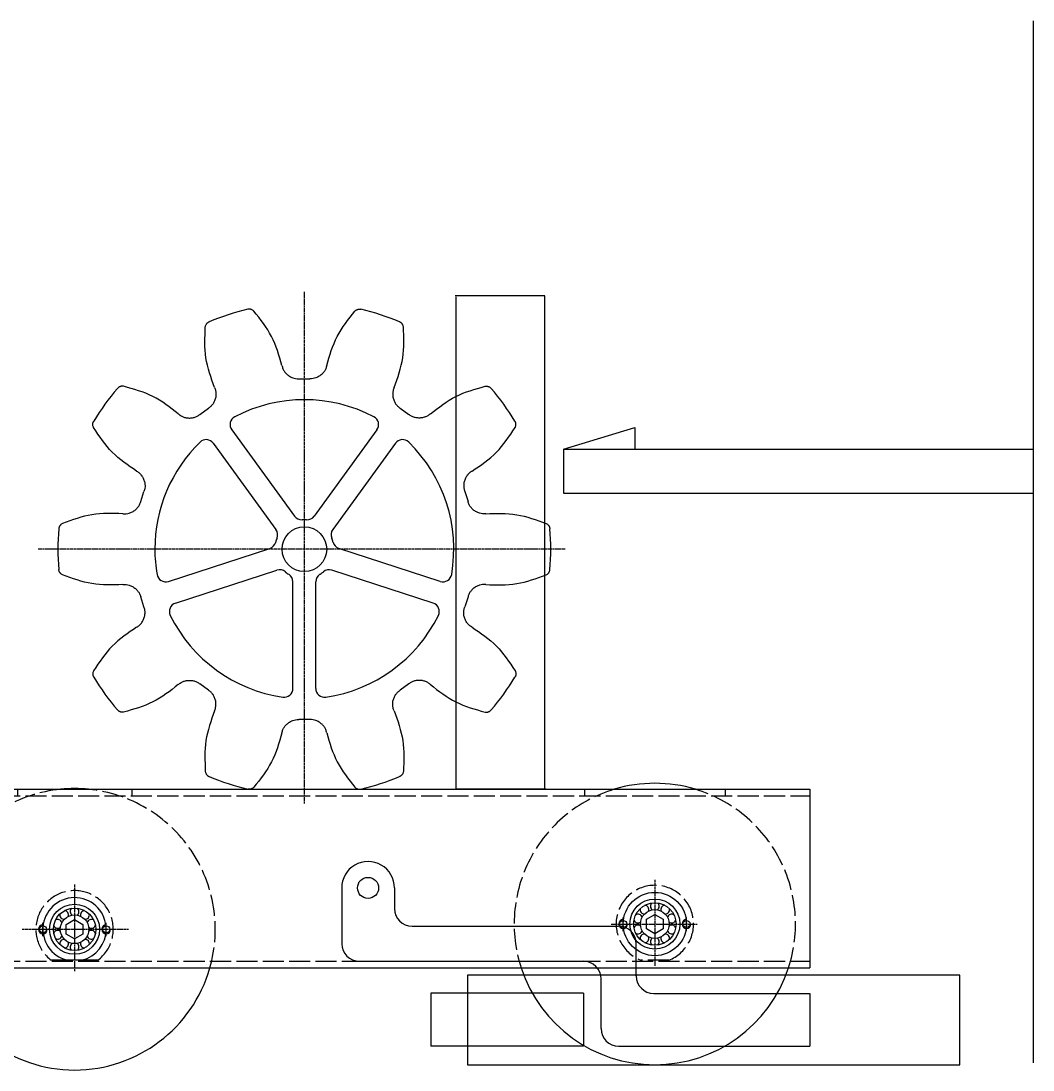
# Model space of a CAD drawing. Extents: x -2365 to 476, y -281 to 1709.
# Drawn here: x -1951 to -1376, y 794 to 1391 of the extents above; entities that cross this region are included whole.
import ezdxf

# ---------------------------------------------------------------- set-up
doc = ezdxf.new("R2010")
doc.units = 0
doc.linetypes.add('DASHED', pattern=[15, 12, -3])
doc.linetypes.add('DOT_CENTER', pattern=[2, 1.25, -0.25, 0.25, -0.25])
doc.layers.get('0').update_dxf_attribs({"linetype": 'CONTINUOUS'})
doc.layers.add('1', color=7, linetype='CONTINUOUS')

# ---------------------------------------------------------------- blocks, each defined once
blk = doc.blocks.new('TOP__71', base_point=(-1790.18, 1090.49))
at = {"color": 7, "linetype": 'Continuous'}
for start, end in [(103.28678, 112.71322), (67.28678, 76.71322), (139.28678, 148.71322), (31.28678, 40.71322), (175.28678, -175.28678), (-4.71322, 4.71322), (-148.71322, -139.28678), (-40.71322, -31.28678), (-112.71322, -103.28678), (-76.71322, -67.28678)]:
    blk.add_arc((-1790.18, 1090.49), 140.14, start, end, dxfattribs=at)
for points in [[(-1818.88, 1225.8), (-1819.42, 1226.28), (-1819.98, 1226.62), (-1820.37, 1226.77), (-1820.76, 1226.88), (-1821.13, 1226.95), (-1821.48, 1226.97), (-1821.92, 1226.96), (-1822.39, 1226.88)], [(-1818.88, 1225.8), (-1819.42, 1226.28), (-1819.98, 1226.62), (-1820.37, 1226.77), (-1820.76, 1226.88), (-1821.13, 1226.95), (-1821.48, 1226.97), (-1821.92, 1226.96), (-1822.39, 1226.88)], [(-1802.92, 1194.91), (-1808.86, 1211.41), (-1818.88, 1225.8)], [(-1777.43, 1194.91), (-1771.49, 1211.41), (-1761.47, 1225.8)], [(-1761.47, 1225.8), (-1760.94, 1226.28), (-1760.37, 1226.62), (-1759.99, 1226.77), (-1759.59, 1226.88), (-1759.23, 1226.95), (-1758.87, 1226.97), (-1758.43, 1226.96), (-1757.97, 1226.88)], [(-1761.47, 1225.8), (-1760.94, 1226.28), (-1760.37, 1226.62), (-1759.99, 1226.77), (-1759.59, 1226.88), (-1759.23, 1226.95), (-1758.87, 1226.97), (-1758.43, 1226.96), (-1757.97, 1226.88)], [(-1841.24, 1182.46), (-1846.14, 1199.29), (-1846.49, 1216.83)], [(-1846.49, 1216.83), (-1846.34, 1217.53), (-1846.08, 1218.14), (-1845.86, 1218.49), (-1845.61, 1218.81), (-1845.35, 1219.08), (-1845.08, 1219.31), (-1844.71, 1219.55), (-1844.29, 1219.76)], [(-1846.49, 1216.83), (-1846.34, 1217.53), (-1846.08, 1218.14), (-1845.86, 1218.49), (-1845.61, 1218.81), (-1845.35, 1219.08), (-1845.08, 1219.31), (-1844.71, 1219.55), (-1844.29, 1219.76)], [(-1739.11, 1182.46), (-1734.22, 1199.29), (-1733.87, 1216.83)], [(-1733.87, 1216.83), (-1734.01, 1217.53), (-1734.27, 1218.14), (-1734.49, 1218.49), (-1734.75, 1218.81), (-1735.01, 1219.08), (-1735.28, 1219.31), (-1735.64, 1219.55), (-1736.07, 1219.76)], [(-1733.87, 1216.83), (-1734.01, 1217.53), (-1734.27, 1218.14), (-1734.49, 1218.49), (-1734.75, 1218.81), (-1735.01, 1219.08), (-1735.28, 1219.31), (-1735.64, 1219.55), (-1736.07, 1219.76)], [(-1802.92, 1194.91), (-1802.34, 1193.07), (-1801.5, 1191.56), (-1800.89, 1190.77), (-1800.21, 1190.05), (-1799.41, 1189.36), (-1798.53, 1188.76), (-1797.68, 1188.28), (-1796.77, 1187.9), (-1795.13, 1187.47), (-1793.24, 1187.35)], [(-1777.43, 1194.91), (-1778.02, 1193.07), (-1778.85, 1191.56), (-1779.46, 1190.77), (-1780.14, 1190.05), (-1780.95, 1189.36), (-1781.82, 1188.76), (-1782.67, 1188.28), (-1783.58, 1187.9), (-1785.23, 1187.47), (-1787.12, 1187.35)], [(-1892.93, 1183.08), (-1893.65, 1183.16), (-1894.3, 1183.1), (-1894.71, 1183), (-1895.09, 1182.86), (-1895.42, 1182.7), (-1895.73, 1182.51), (-1896.07, 1182.24), (-1896.4, 1181.9)], [(-1892.93, 1183.08), (-1893.65, 1183.16), (-1894.3, 1183.1), (-1894.71, 1183), (-1895.09, 1182.86), (-1895.42, 1182.7), (-1895.73, 1182.51), (-1896.07, 1182.24), (-1896.4, 1181.9)], [(-1861.87, 1167.47), (-1876.37, 1177.33), (-1892.93, 1183.08)], [(-1841.24, 1182.46), (-1840.64, 1180.63), (-1840.43, 1178.91), (-1840.45, 1177.91), (-1840.58, 1176.94), (-1840.83, 1175.9), (-1841.18, 1174.9), (-1841.59, 1174.02), (-1842.1, 1173.17), (-1843.18, 1171.86), (-1844.64, 1170.65)], [(-1739.11, 1182.46), (-1739.72, 1180.63), (-1739.93, 1178.91), (-1739.9, 1177.91), (-1739.77, 1176.94), (-1739.53, 1175.9), (-1739.18, 1174.9), (-1738.77, 1174.02), (-1738.26, 1173.17), (-1737.18, 1171.86), (-1735.72, 1170.65)], [(-1718.49, 1167.47), (-1703.99, 1177.33), (-1687.42, 1183.08)], [(-1687.42, 1183.08), (-1686.7, 1183.16), (-1686.05, 1183.1), (-1685.65, 1183), (-1685.26, 1182.86), (-1684.93, 1182.7), (-1684.63, 1182.51), (-1684.28, 1182.24), (-1683.95, 1181.9)], [(-1687.42, 1183.08), (-1686.7, 1183.16), (-1686.05, 1183.1), (-1685.65, 1183), (-1685.26, 1182.86), (-1684.93, 1182.7), (-1684.63, 1182.51), (-1684.28, 1182.24), (-1683.95, 1181.9)], [(-1909.99, 1159.6), (-1910.29, 1160.26), (-1910.44, 1160.9), (-1910.46, 1161.31), (-1910.45, 1161.72), (-1910.4, 1162.09), (-1910.31, 1162.44), (-1910.16, 1162.85), (-1909.94, 1163.27)], [(-1909.99, 1159.6), (-1910.29, 1160.26), (-1910.44, 1160.9), (-1910.46, 1161.31), (-1910.45, 1161.72), (-1910.4, 1162.09), (-1910.31, 1162.44), (-1910.16, 1162.85), (-1909.94, 1163.27)], [(-1861.87, 1167.47), (-1860.31, 1166.33), (-1858.75, 1165.6), (-1857.79, 1165.32), (-1856.82, 1165.14), (-1855.76, 1165.05), (-1854.7, 1165.08), (-1853.73, 1165.19), (-1852.77, 1165.42), (-1851.19, 1166.04), (-1849.59, 1167.05)], [(-1718.49, 1167.47), (-1720.04, 1166.33), (-1721.61, 1165.6), (-1722.57, 1165.32), (-1723.53, 1165.14), (-1724.59, 1165.05), (-1725.66, 1165.08), (-1726.62, 1165.19), (-1727.59, 1165.42), (-1729.17, 1166.04), (-1730.77, 1167.05)], [(-1670.36, 1159.6), (-1670.06, 1160.26), (-1669.92, 1160.9), (-1669.89, 1161.31), (-1669.91, 1161.72), (-1669.96, 1162.09), (-1670.04, 1162.44), (-1670.19, 1162.85), (-1670.41, 1163.27)], [(-1670.36, 1159.6), (-1670.06, 1160.26), (-1669.92, 1160.9), (-1669.89, 1161.31), (-1669.91, 1161.72), (-1669.96, 1162.09), (-1670.04, 1162.44), (-1670.19, 1162.85), (-1670.41, 1163.27)], [(-1885.55, 1134.88), (-1899.4, 1145.62), (-1909.99, 1159.6)], [(-1694.81, 1134.88), (-1680.95, 1145.62), (-1670.36, 1159.6)], [(-1885.55, 1134.88), (-1883.98, 1133.75), (-1882.81, 1132.49), (-1882.24, 1131.66), (-1881.77, 1130.8), (-1881.36, 1129.82), (-1881.06, 1128.8), (-1880.87, 1127.85), (-1880.78, 1126.86), (-1880.88, 1125.17), (-1881.36, 1123.33)], [(-1694.81, 1134.88), (-1696.37, 1133.75), (-1697.55, 1132.49), (-1698.12, 1131.66), (-1698.58, 1130.8), (-1698.99, 1129.82), (-1699.3, 1128.8), (-1699.49, 1127.85), (-1699.57, 1126.86), (-1699.47, 1125.17), (-1699, 1123.33)], [(-1893.43, 1110.63), (-1891.5, 1110.62), (-1889.8, 1110.95), (-1888.86, 1111.29), (-1887.97, 1111.71), (-1887.07, 1112.26), (-1886.22, 1112.91), (-1885.51, 1113.57), (-1884.86, 1114.31), (-1883.94, 1115.75), (-1883.25, 1117.51)], [(-1686.93, 1110.63), (-1688.86, 1110.62), (-1690.55, 1110.95), (-1691.5, 1111.29), (-1692.38, 1111.71), (-1693.29, 1112.26), (-1694.14, 1112.91), (-1694.85, 1113.57), (-1695.5, 1114.31), (-1696.41, 1115.75), (-1697.11, 1117.51)], [(-1893.43, 1110.63), (-1910.95, 1110.08), (-1927.73, 1105)], [(-1686.93, 1110.63), (-1669.4, 1110.08), (-1652.62, 1105)], [(-1927.73, 1105), (-1928.36, 1104.64), (-1928.86, 1104.21), (-1929.12, 1103.89), (-1929.35, 1103.55), (-1929.52, 1103.22), (-1929.66, 1102.89), (-1929.78, 1102.47), (-1929.85, 1102)], [(-1927.73, 1105), (-1928.36, 1104.64), (-1928.86, 1104.21), (-1929.12, 1103.89), (-1929.35, 1103.55), (-1929.52, 1103.22), (-1929.66, 1102.89), (-1929.78, 1102.47), (-1929.85, 1102)], [(-1652.62, 1105), (-1651.99, 1104.64), (-1651.5, 1104.21), (-1651.23, 1103.89), (-1651, 1103.55), (-1650.83, 1103.22), (-1650.7, 1102.89), (-1650.58, 1102.47), (-1650.51, 1102)], [(-1652.62, 1105), (-1651.99, 1104.64), (-1651.5, 1104.21), (-1651.23, 1103.89), (-1651, 1103.55), (-1650.83, 1103.22), (-1650.7, 1102.89), (-1650.58, 1102.47), (-1650.51, 1102)], [(-1927.73, 1075.97), (-1928.36, 1076.33), (-1928.86, 1076.76), (-1929.12, 1077.08), (-1929.35, 1077.43), (-1929.52, 1077.75), (-1929.66, 1078.08), (-1929.78, 1078.5), (-1929.85, 1078.97)], [(-1927.73, 1075.97), (-1928.36, 1076.33), (-1928.86, 1076.76), (-1929.12, 1077.08), (-1929.35, 1077.43), (-1929.52, 1077.75), (-1929.66, 1078.08), (-1929.78, 1078.5), (-1929.85, 1078.97)], [(-1893.43, 1070.34), (-1910.95, 1070.89), (-1927.73, 1075.97)], [(-1686.93, 1070.34), (-1669.4, 1070.89), (-1652.62, 1075.97)], [(-1652.62, 1075.97), (-1651.99, 1076.33), (-1651.5, 1076.76), (-1651.23, 1077.08), (-1651, 1077.43), (-1650.83, 1077.75), (-1650.7, 1078.08), (-1650.58, 1078.5), (-1650.51, 1078.97)], [(-1652.62, 1075.97), (-1651.99, 1076.33), (-1651.5, 1076.76), (-1651.23, 1077.08), (-1651, 1077.43), (-1650.83, 1077.75), (-1650.7, 1078.08), (-1650.58, 1078.5), (-1650.51, 1078.97)], [(-1893.43, 1070.34), (-1891.5, 1070.35), (-1889.8, 1070.02), (-1888.86, 1069.69), (-1887.97, 1069.26), (-1887.07, 1068.71), (-1886.22, 1068.07), (-1885.51, 1067.41), (-1884.86, 1066.66), (-1883.94, 1065.23), (-1883.25, 1063.46)], [(-1686.93, 1070.34), (-1688.86, 1070.35), (-1690.55, 1070.02), (-1691.5, 1069.69), (-1692.38, 1069.26), (-1693.29, 1068.71), (-1694.14, 1068.07), (-1694.85, 1067.41), (-1695.5, 1066.66), (-1696.41, 1065.23), (-1697.11, 1063.46)], [(-1885.55, 1046.1), (-1883.98, 1047.22), (-1882.81, 1048.48), (-1882.24, 1049.31), (-1881.77, 1050.17), (-1881.36, 1051.16), (-1881.06, 1052.17), (-1880.87, 1053.13), (-1880.78, 1054.11), (-1880.88, 1055.81), (-1881.36, 1057.64)], [(-1694.81, 1046.1), (-1696.37, 1047.22), (-1697.55, 1048.48), (-1698.12, 1049.31), (-1698.58, 1050.17), (-1698.99, 1051.16), (-1699.3, 1052.17), (-1699.49, 1053.13), (-1699.57, 1054.11), (-1699.47, 1055.81), (-1699, 1057.64)], [(-1885.55, 1046.1), (-1899.4, 1035.35), (-1909.99, 1021.37)], [(-1694.81, 1046.1), (-1680.95, 1035.35), (-1670.36, 1021.37)], [(-1909.99, 1021.37), (-1910.29, 1020.72), (-1910.44, 1020.08), (-1910.46, 1019.66), (-1910.45, 1019.25), (-1910.4, 1018.88), (-1910.31, 1018.54), (-1910.16, 1018.12), (-1909.94, 1017.71)], [(-1909.99, 1021.37), (-1910.29, 1020.72), (-1910.44, 1020.08), (-1910.46, 1019.66), (-1910.45, 1019.25), (-1910.4, 1018.88), (-1910.31, 1018.54), (-1910.16, 1018.12), (-1909.94, 1017.71)], [(-1670.36, 1021.37), (-1670.06, 1020.72), (-1669.92, 1020.08), (-1669.89, 1019.66), (-1669.91, 1019.25), (-1669.96, 1018.88), (-1670.04, 1018.54), (-1670.19, 1018.12), (-1670.41, 1017.71)], [(-1670.36, 1021.37), (-1670.06, 1020.72), (-1669.92, 1020.08), (-1669.89, 1019.66), (-1669.91, 1019.25), (-1669.96, 1018.88), (-1670.04, 1018.54), (-1670.19, 1018.12), (-1670.41, 1017.71)], [(-1861.87, 1013.5), (-1860.31, 1014.64), (-1858.75, 1015.37), (-1857.79, 1015.66), (-1856.82, 1015.83), (-1855.76, 1015.92), (-1854.7, 1015.9), (-1853.73, 1015.78), (-1852.77, 1015.56), (-1851.19, 1014.94), (-1849.59, 1013.92)], [(-1718.49, 1013.5), (-1720.04, 1014.64), (-1721.61, 1015.37), (-1722.57, 1015.66), (-1723.53, 1015.83), (-1724.59, 1015.92), (-1725.66, 1015.9), (-1726.62, 1015.78), (-1727.59, 1015.56), (-1729.17, 1014.94), (-1730.77, 1013.92)], [(-1861.87, 1013.5), (-1876.37, 1003.64), (-1892.93, 997.89)], [(-1841.24, 998.52), (-1840.64, 1000.35), (-1840.43, 1002.06), (-1840.45, 1003.06), (-1840.58, 1004.04), (-1840.83, 1005.07), (-1841.18, 1006.07), (-1841.59, 1006.95), (-1842.1, 1007.8), (-1843.18, 1009.12), (-1844.64, 1010.32)], [(-1739.11, 998.52), (-1739.72, 1000.35), (-1739.93, 1002.06), (-1739.9, 1003.06), (-1739.77, 1004.04), (-1739.53, 1005.07), (-1739.18, 1006.07), (-1738.77, 1006.95), (-1738.26, 1007.8), (-1737.18, 1009.12), (-1735.72, 1010.32)], [(-1718.49, 1013.5), (-1703.99, 1003.64), (-1687.42, 997.89)], [(-1892.93, 997.89), (-1893.65, 997.81), (-1894.3, 997.87), (-1894.71, 997.97), (-1895.09, 998.12), (-1895.42, 998.28), (-1895.73, 998.47), (-1896.07, 998.74), (-1896.4, 999.07)], [(-1892.93, 997.89), (-1893.65, 997.81), (-1894.3, 997.87), (-1894.71, 997.97), (-1895.09, 998.12), (-1895.42, 998.28), (-1895.73, 998.47), (-1896.07, 998.74), (-1896.4, 999.07)], [(-1841.24, 998.52), (-1846.14, 981.68), (-1846.49, 964.15)], [(-1739.11, 998.52), (-1734.22, 981.68), (-1733.87, 964.15)], [(-1687.42, 997.89), (-1686.7, 997.81), (-1686.05, 997.87), (-1685.65, 997.97), (-1685.26, 998.12), (-1684.93, 998.28), (-1684.63, 998.47), (-1684.28, 998.74), (-1683.95, 999.07)], [(-1687.42, 997.89), (-1686.7, 997.81), (-1686.05, 997.87), (-1685.65, 997.97), (-1685.26, 998.12), (-1684.93, 998.28), (-1684.63, 998.47), (-1684.28, 998.74), (-1683.95, 999.07)], [(-1802.92, 986.07), (-1802.34, 987.9), (-1801.5, 989.41), (-1800.89, 990.21), (-1800.21, 990.92), (-1799.41, 991.61), (-1798.53, 992.22), (-1797.68, 992.69), (-1796.77, 993.08), (-1795.13, 993.5), (-1793.24, 993.62)], [(-1777.43, 986.07), (-1778.02, 987.9), (-1778.85, 989.41), (-1779.46, 990.21), (-1780.14, 990.92), (-1780.95, 991.61), (-1781.82, 992.22), (-1782.67, 992.69), (-1783.58, 993.08), (-1785.23, 993.5), (-1787.12, 993.62)], [(-1802.92, 986.07), (-1808.86, 969.57), (-1818.88, 955.18)], [(-1777.43, 986.07), (-1771.49, 969.57), (-1761.47, 955.18)], [(-1846.49, 964.15), (-1846.34, 963.44), (-1846.08, 962.84), (-1845.86, 962.48), (-1845.61, 962.16), (-1845.35, 961.9), (-1845.08, 961.67), (-1844.71, 961.42), (-1844.29, 961.21)], [(-1846.49, 964.15), (-1846.34, 963.44), (-1846.08, 962.84), (-1845.86, 962.48), (-1845.61, 962.16), (-1845.35, 961.9), (-1845.08, 961.67), (-1844.71, 961.42), (-1844.29, 961.21)], [(-1733.87, 964.15), (-1734.01, 963.44), (-1734.27, 962.84), (-1734.49, 962.48), (-1734.75, 962.16), (-1735.01, 961.9), (-1735.28, 961.67), (-1735.64, 961.42), (-1736.07, 961.21)], [(-1733.87, 964.15), (-1734.01, 963.44), (-1734.27, 962.84), (-1734.49, 962.48), (-1734.75, 962.16), (-1735.01, 961.9), (-1735.28, 961.67), (-1735.64, 961.42), (-1736.07, 961.21)], [(-1818.88, 955.18), (-1819.42, 954.69), (-1819.98, 954.36), (-1820.37, 954.2), (-1820.76, 954.09), (-1821.13, 954.03), (-1821.48, 954), (-1821.92, 954.02), (-1822.39, 954.09)], [(-1818.88, 955.18), (-1819.42, 954.69), (-1819.98, 954.36), (-1820.37, 954.2), (-1820.76, 954.09), (-1821.13, 954.03), (-1821.48, 954), (-1821.92, 954.02), (-1822.39, 954.09)], [(-1761.47, 955.18), (-1760.94, 954.69), (-1760.37, 954.36), (-1759.99, 954.2), (-1759.59, 954.09), (-1759.23, 954.03), (-1758.87, 954), (-1758.43, 954.02), (-1757.97, 954.09)], [(-1761.47, 955.18), (-1760.94, 954.69), (-1760.37, 954.36), (-1759.99, 954.2), (-1759.59, 954.09), (-1759.23, 954.03), (-1758.87, 954), (-1758.43, 954.02), (-1757.97, 954.09)]]:
    blk.add_spline(points, degree=3, dxfattribs=at)
at = {"layer": '1', "color": 4, "linetype": 'DOT_CENTER'}
for p, q in [((-1790.18, 945.84), (-1790.18, 1236.73)), ((-1641.86, 1090.49), (-1941.68, 1090.49))]:
    blk.add_line(p, q, dxfattribs=at)
at = {"layer": '1', "color": 7, "linetype": 'Continuous'}
for p, q in [((-1793.24, 1187.35), (-1787.12, 1187.35)), ((-1849.59, 1167.05), (-1844.64, 1170.65)), ((-1735.72, 1170.65), (-1730.77, 1167.05)), ((-1831.45, 1158.36), (-1795.79, 1109.27)), ((-1748.9, 1158.36), (-1784.56, 1109.27)), ((-1841.97, 1150.72), (-1806.31, 1101.63)), ((-1738.38, 1150.72), (-1774.05, 1101.63)), ((-1883.25, 1117.51), (-1881.36, 1123.33)), ((-1699, 1123.33), (-1697.11, 1117.51)), ((-1867.48, 1072.2), (-1809.78, 1090.95)), ((-1712.87, 1072.2), (-1770.58, 1090.95)), ((-1863.46, 1059.84), (-1805.76, 1078.59)), ((-1716.89, 1059.84), (-1774.6, 1078.59)), ((-1796.68, 1011.32), (-1796.68, 1071.99)), ((-1783.68, 1011.32), (-1783.68, 1071.99)), ((-1881.36, 1057.64), (-1883.25, 1063.46)), ((-1697.11, 1063.46), (-1699, 1057.64)), ((-1844.64, 1010.32), (-1849.59, 1013.92)), ((-1730.77, 1013.92), (-1735.72, 1010.32)), ((-1787.12, 993.62), (-1793.24, 993.62))]:
    blk.add_line(p, q, dxfattribs=at)
blk.add_circle((-1790.18, 1090.49), 12.7, dxfattribs=at)
for centre, radius, start, end in [((-1790.18, 1090.49), 85, 62.2649, 117.7351), ((-1827.41, 1161.3), 5, 117.7351, -144), ((-1752.95, 1161.3), 5, -36, 62.2649), ((-1790.18, 1090.49), 85, 134.2649, 180), ((-1846.02, 1147.78), 5, 36, 134.2649), ((-1734.34, 1147.78), 5, 45.7351, 144), ((-1790.18, 1090.49), 85, -9.7351, 45.7351), ((-1791.75, 1112.21), 5, -144, -85.87167), ((-1790.18, 1090.49), 16.78, 85.87167, 94.12833), ((-1788.61, 1112.21), 5, -94.12833, -36), ((-1810.35, 1098.69), 5, -22.12833, 36), ((-1770, 1098.69), 5, 144, -157.87167), ((-1811.32, 1095.71), 5, -72, -13.87167), ((-1790.18, 1090.49), 16.78, 157.87167, 166.12833), ((-1790.18, 1090.49), 16.78, 13.87167, 22.12833), ((-1769.03, 1095.71), 5, -166.12833, -108), ((-1790.18, 1090.49), 85, 180, -170.2649), ((-1869.03, 1076.96), 5, -170.2649, -72), ((-1804.21, 1073.83), 5, 49.87167, 108), ((-1790.18, 1090.49), 16.78, -130.12833, -121.87167), ((-1801.68, 1071.99), 5, 0, 58.12833), ((-1778.68, 1071.99), 5, 121.87167, 180), ((-1790.18, 1090.49), 16.78, -58.12833, -57.24729), ((-1790.18, 1090.49), 16.78, -57.24729, -49.87167), ((-1776.14, 1073.83), 5, 72, 130.12833), ((-1711.33, 1076.96), 5, -108, -9.7351), ((-1861.92, 1055.08), 5, 108, -153.7351), ((-1718.44, 1055.08), 5, -26.2649, 72), ((-1790.18, 1090.49), 85, -153.7351, -98.2649), ((-1790.18, 1090.49), 85, -81.7351, -26.2649), ((-1801.68, 1011.32), 5, -98.2649, 0), ((-1778.68, 1011.32), 5, 180, -81.7351)]:
    blk.add_arc(centre, radius, start, end, dxfattribs=at)
blk = doc.blocks.new('TOP__74', base_point=(-1982.39, 541.33))
at = {"layer": '1', "color": 7, "linetype": 'Continuous'}
for p, q in [((-2338.83, 953.99), (-2338.83, 852.39)), ((-2338.83, 953.99), (-1502.83, 953.99)), ((-1502.83, 953.99), (-1502.83, 852.39)), ((-2093.59, 880.13), (-2088.83, 882.88)), ((-2088.83, 882.88), (-2084.07, 880.13)), ((-1595.64, 880.13), (-1590.88, 882.88)), ((-1590.88, 882.88), (-1586.12, 880.13)), ((-2093.59, 874.64), (-2093.59, 880.13)), ((-2084.07, 880.13), (-2084.07, 874.64)), ((-1925.59, 877.13), (-1920.83, 879.88)), ((-1925.59, 871.64), (-1925.59, 877.13)), ((-1920.83, 879.88), (-1916.07, 877.13)), ((-1916.07, 877.13), (-1916.07, 871.64)), ((-1595.64, 874.64), (-1595.64, 880.13)), ((-1586.12, 880.13), (-1586.12, 874.64)), ((-2088.83, 871.89), (-2093.59, 874.64)), ((-2084.07, 874.64), (-2088.83, 871.89)), ((-1920.83, 868.89), (-1925.59, 871.64)), ((-1916.07, 871.64), (-1920.83, 868.89)), ((-1590.88, 871.89), (-1595.64, 874.64)), ((-1586.12, 874.64), (-1590.88, 871.89)), ((-1916.62, 856.89), (-1925.04, 856.89)), ((-2338.83, 852.39), (-1502.83, 852.39))]:
    blk.add_line(p, q, dxfattribs=at)
at = {"layer": '1', "color": 4, "linetype": 'DASHED'}
for p, q in [((-2338.83, 950.19), (-1502.83, 950.19)), ((-2290.48, 953.99), (-2290.48, 950.19)), ((-2210.48, 953.99), (-2210.48, 950.19)), ((-1953.33, 953.99), (-1953.33, 950.19)), ((-1888.33, 953.99), (-1888.33, 950.19)), ((-1630.88, 953.99), (-1630.88, 950.19)), ((-1550.88, 953.99), (-1550.88, 950.19)), ((-2255.24, 880.13), (-2250.48, 882.88)), ((-2250.48, 882.88), (-2245.72, 880.13)), ((-2255.24, 874.64), (-2255.24, 880.13)), ((-2245.72, 880.13), (-2245.72, 874.64)), ((-2250.48, 871.89), (-2255.24, 874.64)), ((-2245.72, 874.64), (-2250.48, 871.89)), ((-2338.83, 856.19), (-1502.83, 856.19)), ((-2242.5, 856.89), (-2258.46, 856.89)), ((-2080.85, 856.89), (-2096.81, 856.89)), ((-1925.04, 856.89), (-1934.16, 856.89)), ((-1907.5, 856.89), (-1916.62, 856.89)), ((-1582.9, 856.89), (-1598.86, 856.89))]:
    blk.add_line(p, q, dxfattribs=at)
at = {"layer": '1', "color": 4, "linetype": 'DOT_CENTER'}
for p, q in [((-2250.48, 903.53), (-2250.48, 853.65)), ((-2088.83, 903.45), (-2088.83, 852.07)), ((-1590.88, 902.58), (-1590.88, 853.61)), ((-1920.83, 899.81), (-1920.83, 850.6)), ((-2276.48, 877.39), (-2225.85, 877.39)), ((-2268.48, 873.39), (-2268.48, 881.39)), ((-2232.48, 873.39), (-2232.48, 881.39)), ((-2115.04, 877.39), (-2063.66, 877.39)), ((-2106.83, 873.39), (-2106.83, 881.39)), ((-2070.83, 873.39), (-2070.83, 881.39)), ((-1938.83, 870.39), (-1938.83, 878.39)), ((-1902.83, 870.39), (-1902.83, 878.39)), ((-1615.66, 877.39), (-1566.83, 877.39)), ((-1608.88, 873.39), (-1608.88, 881.39)), ((-1572.88, 873.39), (-1572.88, 881.39)), ((-1950.7, 874.39), (-1890.1, 874.39))]:
    blk.add_line(p, q, dxfattribs=at)
at = {"layer": '1', "color": 7, "linetype": 'Continuous'}
for centre, radius in [((-2250.48, 877.39), 18), ((-2088.83, 877.39), 18), ((-1590.88, 877.39), 18), ((-2250.48, 877.39), 14.22), ((-2250.48, 877.39), 12.06), ((-2088.83, 877.39), 14.22), ((-2088.83, 877.39), 12.06), ((-1590.88, 877.39), 14.22), ((-1590.88, 877.39), 12.06), ((-2250.48, 877.39), 8.16), ((-2088.83, 877.39), 8.16), ((-1920.83, 874.39), 14.22), ((-1920.83, 874.39), 12.06), ((-1590.88, 877.39), 8.16), ((-2268.48, 877.39), 2), ((-2232.48, 877.39), 2), ((-2106.83, 877.39), 2), ((-2070.83, 877.39), 2), ((-1920.83, 874.39), 8.16), ((-1608.88, 877.39), 2), ((-1572.88, 877.39), 2), ((-1938.83, 874.39), 2), ((-1902.83, 874.39), 2)]:
    blk.add_circle(centre, radius, dxfattribs=at)
for centre, radius, start, end in [((-2250.48, 877.39), 80, 73.23582, 106.76418), ((-1920.83, 874.39), 80, 84.26803, 95.73197), ((-1590.88, 877.39), 80, 73.23582, 106.76418), ((-2250.48, 887.48), 2.49, 131.76294, -124.30104), ((-2250.48, 887.48), 2.49, -55.69896, 48.23706), ((-2088.83, 887.48), 2.49, 131.76294, -124.30104), ((-2088.83, 887.48), 2.49, -55.69896, 48.23706), ((-1920.83, 874.39), 18, 0, -103.5362), ((-1590.88, 887.48), 2.49, 131.76294, -124.30104), ((-1590.88, 887.48), 2.49, -55.69896, 48.23706), ((-2260.08, 880.5), 2.49, 16.30104, 120.23706), ((-2256.41, 885.55), 2.49, 167.76294, -88.30104), ((-2256.41, 885.55), 2.49, -19.69896, 84.23706), ((-2244.55, 885.55), 2.49, 95.76294, -160.30104), ((-2244.55, 885.55), 2.49, -91.69896, 12.23706), ((-2240.88, 880.5), 2.49, 59.76294, 163.69896), ((-2098.43, 880.5), 2.49, 16.30104, 120.23706), ((-2094.76, 885.55), 2.49, 167.76294, -88.30104), ((-2094.76, 885.55), 2.49, -19.69896, 84.23706), ((-2082.9, 885.55), 2.49, 95.76294, -160.30104), ((-2082.9, 885.55), 2.49, -91.69896, 12.23706), ((-2079.23, 880.5), 2.49, 59.76294, 163.69896), ((-1926.76, 882.55), 2.49, 167.76294, -88.30104), ((-1926.76, 882.55), 2.49, -19.69896, 84.23706), ((-1920.83, 884.48), 2.49, 131.76294, -124.30104), ((-1920.83, 884.48), 2.49, -55.69896, 48.23706), ((-1914.9, 882.55), 2.49, 95.76294, -160.30104), ((-1914.9, 882.55), 2.49, -91.69896, 12.23706), ((-1600.48, 880.5), 2.49, 16.30104, 120.23706), ((-1596.81, 885.55), 2.49, 167.76294, -88.30104), ((-1596.81, 885.55), 2.49, -19.69896, 84.23706), ((-1584.95, 885.55), 2.49, 95.76294, -160.30104), ((-1584.95, 885.55), 2.49, -91.69896, 12.23706), ((-1581.28, 880.5), 2.49, 59.76294, 163.69896), ((-2260.08, 880.5), 2.49, -156.23706, -52.30104), ((-2260.08, 874.27), 2.49, 52.30104, 156.23706), ((-2240.88, 880.5), 2.49, -127.69896, -23.76294), ((-2240.88, 874.27), 2.49, 23.76294, 127.69896), ((-2098.43, 880.5), 2.49, -156.23706, -52.30104), ((-2098.43, 874.27), 2.49, 52.30104, 156.23706), ((-2079.23, 880.5), 2.49, -127.69896, -23.76294), ((-2079.23, 874.27), 2.49, 23.76294, 127.69896), ((-1930.43, 877.5), 2.49, 16.30104, 120.23706), ((-1911.23, 877.5), 2.49, 59.76294, 163.69896), ((-1600.48, 880.5), 2.49, -156.23706, -52.30104), ((-1600.48, 874.27), 2.49, 52.30104, 156.23706), ((-1581.28, 880.5), 2.49, -127.69896, -23.76294), ((-1581.28, 874.27), 2.49, 23.76294, 127.69896), ((-2260.08, 874.27), 2.49, -120.23706, -16.30104), ((-2256.41, 869.22), 2.49, 88.30104, -167.76294), ((-2244.55, 869.22), 2.49, -12.23706, 91.69896), ((-2240.88, 874.27), 2.49, -163.69896, -59.76294), ((-2098.43, 874.27), 2.49, -120.23706, -16.30104), ((-2094.76, 869.22), 2.49, 88.30104, -167.76294), ((-2082.9, 869.22), 2.49, -12.23706, 91.69896), ((-2079.23, 874.27), 2.49, -163.69896, -59.76294), ((-1930.43, 877.5), 2.49, -156.23706, -52.30104), ((-1930.43, 871.27), 2.49, 52.30104, 156.23706), ((-1920.83, 874.39), 18, -76.4638, 0), ((-1911.23, 877.5), 2.49, -127.69896, -23.76294), ((-1911.23, 871.27), 2.49, 23.76294, 127.69896), ((-1600.48, 874.27), 2.49, -120.23706, -16.30104), ((-1596.81, 869.22), 2.49, 88.30104, -167.76294), ((-1584.95, 869.22), 2.49, -12.23706, 91.69896), ((-1581.28, 874.27), 2.49, -163.69896, -59.76294), ((-2256.41, 869.22), 2.49, -84.23706, 19.69896), ((-2250.48, 867.29), 2.49, 124.30104, -131.76294), ((-2250.48, 867.29), 2.49, -48.23706, 55.69896), ((-2244.55, 869.22), 2.49, 160.30104, -95.76294), ((-2094.76, 869.22), 2.49, -84.23706, 19.69896), ((-2088.83, 867.29), 2.49, 124.30104, -131.76294), ((-2088.83, 867.29), 2.49, -48.23706, 55.69896), ((-2082.9, 869.22), 2.49, 160.30104, -95.76294), ((-1930.43, 871.27), 2.49, -120.23706, -16.30104), ((-1926.76, 866.22), 2.49, 88.30104, -167.76294), ((-1926.76, 866.22), 2.49, -84.23706, 19.69896), ((-1920.83, 864.29), 2.49, 124.30104, -131.76294), ((-1920.83, 864.29), 2.49, -48.23706, 55.69896), ((-1914.9, 866.22), 2.49, 160.30104, -95.76294), ((-1914.9, 866.22), 2.49, -12.23706, 91.69896), ((-1911.23, 871.27), 2.49, -163.69896, -59.76294), ((-1596.81, 869.22), 2.49, -84.23706, 19.69896), ((-1590.88, 867.29), 2.49, 124.30104, -131.76294), ((-1590.88, 867.29), 2.49, -48.23706, 55.69896), ((-1584.95, 869.22), 2.49, 160.30104, -95.76294), ((-2250.48, 877.39), 80, -161.79004, -18.20996), ((-1920.83, 874.39), 80, -164.03799, -15.96201), ((-1590.88, 877.39), 80, -161.79004, -18.20996)]:
    blk.add_arc(centre, radius, start, end, dxfattribs=at)
at = {"layer": '1', "color": 4, "linetype": 'DASHED'}
for centre, radius, start, end in [((-2250.48, 877.39), 80, 106.76418, -161.79004), ((-2250.48, 877.39), 80, -18.20996, 73.23582), ((-1920.83, 874.39), 80, 95.73197, -164.03799), ((-1920.83, 874.39), 80, -15.96201, 84.26803), ((-1590.88, 877.39), 80, 106.76418, -161.79004), ((-1590.88, 877.39), 80, -18.20996, 73.23582), ((-2250.48, 877.39), 22, -68.72003, -111.27997), ((-2088.83, 877.39), 22, -68.72003, -111.27997), ((-1920.83, 874.39), 22, -52.69821, -127.30179), ((-1590.88, 877.39), 22, -68.72003, -111.27997)]:
    blk.add_arc(centre, radius, start, end, dxfattribs=at)
at = {"layer": '1', "color": 4, "linetype": 'Continuous'}
for centre in [(-2268.48, 877.39), (-2232.48, 877.39), (-2106.83, 877.39), (-2070.83, 877.39), (-1938.83, 874.39), (-1902.83, 874.39), (-1608.88, 877.39), (-1572.88, 877.39)]:
    blk.add_arc(centre, 2.5, 90, 0, dxfattribs=at)

msp = doc.modelspace()

# ---------------------------------------------------------------- linework, layer by layer
at = {"layer": '1', "color": 7, "linetype": 'Continuous'}
for p, q in [((-1375.83, 1390.78), (-1375.83, 798.41)), ((-1653.41, 1234.5), (-1704.41, 1234.5)), ((-1703.83, 953.99), (-1703.83, 1233.99)), ((-1653.41, 954.5), (-1653.41, 1234.5)), ((-1642.83, 1147.39), (-1602.29, 1159.73)), ((-1602.29, 1159.73), (-1602.29, 1147.39)), ((-1642.83, 1147.39), (-1642.83, 1122.39)), ((-1642.83, 1147.39), (-1375.83, 1147.39)), ((-1642.83, 1122.39), (-1375.83, 1122.39)), ((-1652.83, 953.99), (-1703.83, 953.99)), ((-1768.95, 897.98), (-1768.95, 866.19)), ((-1738.95, 897.9), (-1738.95, 886.19)), ((-1728.95, 876.19), (-1611.45, 876.19)), ((-1601.45, 847.93), (-1601.45, 866.19)), ((-1758.95, 856.19), (-1631.45, 856.19)), ((-1697.39, 848.39), (-1697.39, 797.39)), ((-1417.39, 848.39), (-1697.39, 848.39)), ((-1417.39, 797.39), (-1417.39, 848.39)), ((-1621.45, 817.93), (-1621.45, 846.19)), ((-1631.45, 838.15), (-1718.23, 838.15)), ((-1718.23, 838.15), (-1718.23, 807.93)), ((-1631.45, 838.15), (-1631.45, 807.93)), ((-1591.45, 837.93), (-1502.83, 837.93)), ((-1502.83, 837.93), (-1502.83, 807.93)), ((-1631.45, 807.93), (-1718.23, 807.93)), ((-1611.45, 807.93), (-1502.83, 807.93)), ((-1697.39, 797.39), (-1417.39, 797.39))]:
    msp.add_line(p, q, dxfattribs=at)
msp.add_circle((-1753.95, 897.93), 6, dxfattribs=at)
msp.add_circle((-1753.95, 897.93), 6, dxfattribs=at)
for centre, radius, start, end in [((-1753.95, 897.93), 15, -0.12221, -179.80627), ((-1728.95, 886.19), 10, 180, -90), ((-1611.45, 866.19), 10, 0, 90), ((-1758.95, 866.19), 10, 180, -90), ((-1631.45, 846.19), 10, 0, 90), ((-1591.45, 847.93), 10, 180, -90), ((-1611.45, 817.93), 10, 180, -90)]:
    msp.add_arc(centre, radius, start, end, dxfattribs=at)

# ---------------------------------------------------------------- block references
for name, p in [('TOP__71', (-1790.18, 1090.49)), ('TOP__74', (-1982.39, 541.33))]:
    msp.add_blockref(name, p)

doc.saveas('drawing.dxf')
